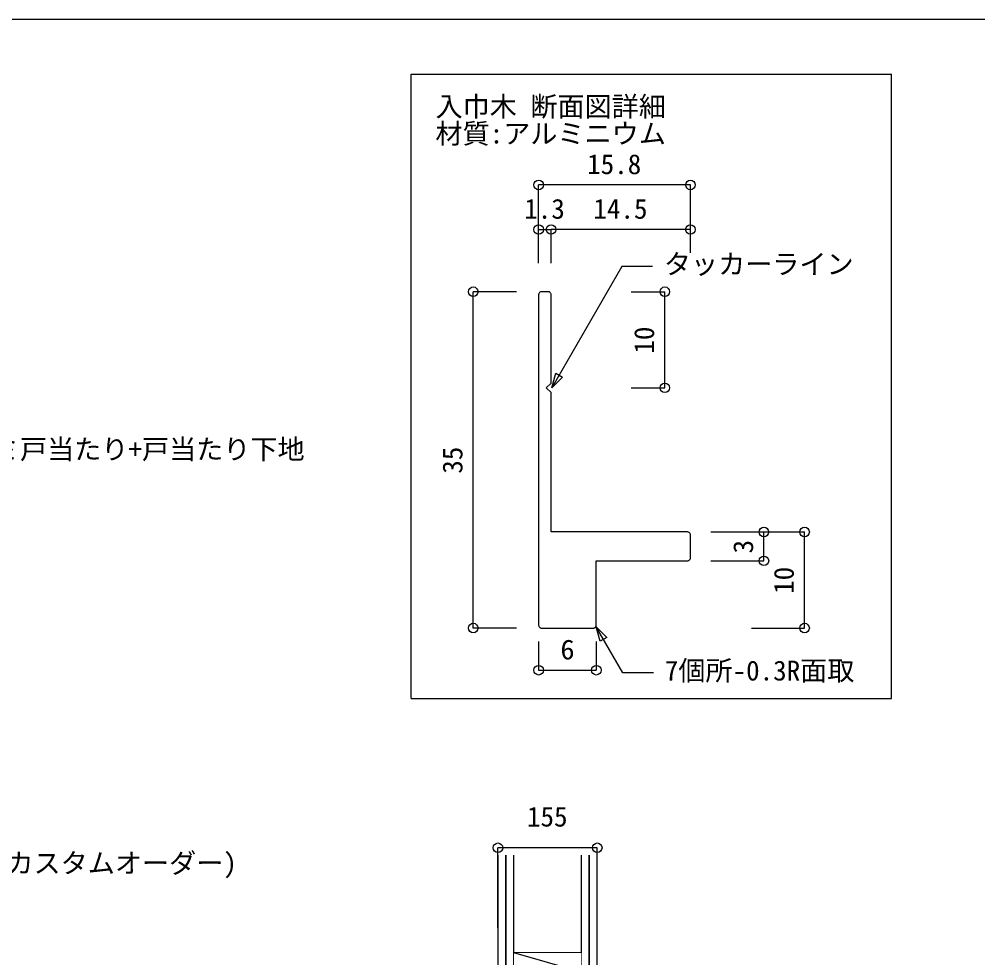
# Model space of a CAD drawing. Units: millimetres on the paper, with parts at other scales. Extents: x -210 to 210, y -149 to 149.
# Drawn here: x -73.5 to 26.2, y 39.8 to 137.5 of the extents above; entities that cross this region are included whole.
import ezdxf
from ezdxf.enums import TextEntityAlignment as Align

# ---------------------------------------------------------------- set-up
doc = ezdxf.new("R2010")
doc.units = ezdxf.units.MM
for name, color, linetype in [('0-0', 7, 'Continuous'), ('1-0', 7, 'Continuous'), ('3-0', 4, 'Continuous'), ('4-0', 7, 'Continuous'), ('7-0', 7, 'Continuous'), ('7-1', 4, 'Continuous')]:
    doc.layers.add(name, color=color, linetype=linetype)
doc.styles.add('ＭＳ ゴシック', font='')
doc.styles.get('ＭＳ ゴシック').set_extended_font_data('MS Gothic')

msp = doc.modelspace()

# ---------------------------------------------------------------- linework, layer by layer
at = {"layer": '0-0', "color": 2}
msp.add_line((-197.5, 137.5), (197.5, 137.5), dxfattribs=at)
at = {"layer": '1-0'}
for p, q in [((-15.041, 40.333), (-22.041, 40.333)), ((-22.041, 38.333), (-22.041, 40.333)), ((-15.041, 38.333), (-15.041, 40.333))]:
    msp.add_line(p, q, dxfattribs=at)
for points in [[(-23.708, 50.5), (-23.708, 38.333), (-22.874, 38.333), (-22.874, 50.5)], [(-22.874, 50.5), (-22.874, 38.333), (-22.041, 38.333), (-22.041, 50.5)], [(-15.041, 50.5), (-15.041, 38.333), (-14.208, 38.333), (-14.208, 50.5)], [(-14.208, 50.5), (-14.208, 38.333), (-13.374, 38.333), (-13.374, 50.5)]]:
    msp.add_lwpolyline(points, dxfattribs=at)
at = {"layer": '3-0'}
for p, q in [((-23.708, 42.921), (-23.708, 51.269)), ((-13.374, 51.269), (-23.708, 51.269)), ((-13.374, 43.922), (-13.374, 51.269))]:
    msp.add_line(p, q, dxfattribs=at)
for centre in [(-23.708, 51.269), (-13.374, 51.269)]:
    msp.add_circle(centre, 0.5, dxfattribs=at)
at = {"layer": '7-0', "color": 3}
for p, q in [((-32.747, 66.792), (-32.747, 131.792)), ((-32.747, 131.792), (17.253, 131.792)), ((17.253, 66.792), (17.253, 131.792)), ((-32.747, 66.792), (17.253, 66.792))]:
    msp.add_line(p, q, dxfattribs=at)
at = {"layer": '7-0', "color": 6}
for points in [[(-7.628, 111.77), (-10.803, 111.77), (-18.091, 99.147)], [(-7.528, 69.466), (-10.703, 69.466), (-13.473, 74.264)]]:
    msp.add_lwpolyline(points, dxfattribs=at)
at = {"layer": '7-0'}
msp.add_lwpolyline([(-18.173, 108.833), (-18.179, 108.892), (-18.196, 108.948), (-18.223, 109), (-18.261, 109.045), (-18.306, 109.083), (-18.358, 109.11), (-18.414, 109.127), (-18.473, 109.133), (-19.173, 109.133), (-19.231, 109.127), (-19.288, 109.11), (-19.34, 109.083), (-19.385, 109.045), (-19.422, 109), (-19.45, 108.948), (-19.467, 108.892), (-19.473, 108.833), (-19.473, 74.433), (-19.467, 74.375), (-19.45, 74.318), (-19.422, 74.266), (-19.385, 74.221), (-19.34, 74.184), (-19.288, 74.156), (-19.231, 74.139), (-19.173, 74.133), (-13.773, 74.133), (-13.744, 74.135), (-13.714, 74.139), (-13.686, 74.146), (-13.658, 74.156), (-13.631, 74.169), (-13.606, 74.184), (-13.583, 74.201), (-13.541, 74.243), (-13.523, 74.266), (-13.508, 74.292), (-13.496, 74.318), (-13.486, 74.346)], dxfattribs=at)
at = {"layer": '7-0', "color": 6}
for points in [[(-16.992, 100.246), (-18.091, 99.147), (-17.689, 100.648)], [(-13.071, 72.763), (-13.473, 74.264), (-12.374, 73.165)]]:
    msp.add_lwpolyline(points, close=True, dxfattribs=at)
at = {"layer": '7-1'}
for p, q in [((-3.673, 120.252), (-19.473, 120.252)), ((-3.673, 112.115), (-3.673, 120.252)), ((-19.473, 112.115), (-19.473, 115.611)), ((-19.473, 115.611), (-18.173, 115.611)), ((-18.173, 112.115), (-18.173, 115.611)), ((-18.173, 112.115), (-18.173, 115.611)), ((-3.673, 115.611), (-18.173, 115.611)), ((-3.673, 112.115), (-3.673, 115.611)), ((-21.781, 109.133), (-26.281, 109.133)), ((-26.281, 74.133), (-26.281, 109.133)), ((-9.834, 109.133), (-6.338, 109.133)), ((-6.338, 99.133), (-6.338, 109.133)), ((-9.834, 99.133), (-6.338, 99.133)), ((-1.567, 84.133), (3.97, 84.133)), ((2.667, 84.133), (8.203, 84.133)), ((3.97, 81.133), (3.97, 84.133)), ((8.203, 74.133), (8.203, 84.133)), ((-1.567, 81.133), (3.97, 81.133)), ((-21.781, 74.133), (-26.281, 74.133)), ((2.667, 74.133), (8.203, 74.133)), ((-19.473, 72.719), (-19.473, 69.749)), ((-13.473, 72.719), (-13.473, 69.749)), ((-19.473, 69.749), (-13.473, 69.749))]:
    msp.add_line(p, q, dxfattribs=at)
for centre in [(-19.473, 120.252), (-3.673, 120.252), (-19.473, 115.611), (-18.173, 115.611), (-3.673, 115.611), (-26.281, 109.133), (-6.338, 109.133), (-6.338, 99.133), (3.97, 84.133), (8.203, 84.133), (3.97, 81.133), (-26.281, 74.133), (8.203, 74.133), (-19.473, 69.749), (-13.473, 69.749)]:
    msp.add_circle(centre, 0.5, dxfattribs=at)

# ---------------------------------------------------------------- wipeouts: each hides what was drawn before it
for points in [[(-30.21, 126.76), (-30.21, 129.583), (-6.109, 129.583), (-6.109, 126.76)], [(-81.918, 91.075), (-81.918, 93.898), (-43.508, 93.898), (-43.508, 91.075)], [(-6.338, 68.055), (-6.338, 70.877), (13.728, 70.877), (13.728, 68.055)], [(-50.563, 50.817), (-50.563, 47.995), (-81.918, 47.995), (-81.918, 50.817)]]:
    msp.add_wipeout(points)
at = {"color": 7}
for points in [[(-13.773, 116.111), (-13.773, 118.933), (-8.072, 118.933), (-8.072, 116.111)], [(-26.781, 90.194), (-29.603, 90.194), (-29.603, 93.072), (-26.781, 93.072)], [(-17.207, 70.249), (-17.207, 73.071), (-15.739, 73.071), (-15.739, 70.249)], [(-20.686, 52.856), (-20.686, 55.679), (-16.396, 55.679), (-16.396, 52.856)]]:
    msp.add_wipeout(points, dxfattribs=at)

# ---------------------------------------------------------------- next in the draw order: texts
at = {"layer": '3-0', "style": 'ＭＳ ゴシック'}
msp.add_text('155', height=2.069, dxfattribs=at).set_placement((-20.686, 52.856), align=Align.BOTTOM_LEFT)
at = {"layer": '4-0', "style": 'ＭＳ ゴシック'}
for s, p in [('アルミ戸当たり+戸当たり下地', (-81.918, 91.099)), ('鴨居(カスタムオーダー)', (-81.918, 48.019))]:
    msp.add_text(s, height=2.069, dxfattribs=at).set_placement(p, align=Align.BOTTOM_LEFT)
at = {"layer": '7-0', "style": 'ＭＳ ゴシック'}
for s, p in [('入巾木 断面図詳細', (-30.21, 126.76)), ('7個所-0.3R面取', (-6.338, 68.055))]:
    msp.add_text(s, height=2.069, dxfattribs=at).set_placement(p, align=Align.BOTTOM_LEFT)
at = {"layer": '7-1', "style": 'ＭＳ ゴシック'}
msp.add_text('14.5', height=2.069, dxfattribs=at).set_placement((-13.773, 116.111), align=Align.BOTTOM_LEFT)
msp.add_text('35', height=2.069, rotation=90, dxfattribs=at).set_placement((-26.781, 90.194), align=Align.BOTTOM_LEFT)
at = {"layer": '7-1', "style": 'ＭＳ ゴシック', "width": 1.05}
msp.add_text('6', height=2.069, dxfattribs=at).set_placement((-17.207, 70.249), align=Align.BOTTOM_LEFT)

# ---------------------------------------------------------------- next in the draw order: wipeouts: each hides what was drawn before it
at = {"color": 7}
for points in [[(-20.968, 116.111), (-20.968, 118.933), (-16.678, 118.933), (-16.678, 116.111)], [(-6.838, 102.694), (-9.66, 102.694), (-9.66, 105.572), (-6.838, 105.572)], [(3.47, 81.899), (0.647, 81.899), (0.647, 83.367), (3.47, 83.367)], [(7.703, 77.694), (4.881, 77.694), (4.881, 80.572), (7.703, 80.572)]]:
    msp.add_wipeout(points, dxfattribs=at)
for points in [[(13.628, 113.181), (13.628, 110.359), (-6.438, 110.359), (-6.438, 113.181)], [(-15.041, 38.333), (-22.041, 38.333), (-22.041, 40.333), (-15.041, 40.333)]]:
    msp.add_wipeout(points)

# ---------------------------------------------------------------- next in the draw order: linework, layer by layer
at = {"layer": '1-0'}
msp.add_line((-15.041, 38.333), (-22.041, 40.333), dxfattribs=at)
at = {"layer": '7-0'}
msp.add_lwpolyline([(-13.486, 74.346), (-13.479, 74.375), (-13.474, 74.404), (-13.473, 74.433), (-13.473, 81.133), (-3.973, 81.133), (-3.914, 81.139), (-3.858, 81.156), (-3.806, 81.184), (-3.761, 81.221), (-3.723, 81.266), (-3.696, 81.318), (-3.679, 81.375), (-3.673, 81.433), (-3.673, 83.833), (-3.679, 83.892), (-3.696, 83.948), (-3.723, 84), (-3.761, 84.045), (-3.806, 84.083), (-3.858, 84.11), (-3.914, 84.127), (-3.973, 84.133), (-18.173, 84.133), (-18.173, 98.633), (-18.673, 99.133), (-18.173, 99.633), (-18.173, 108.833)], dxfattribs=at)
at = {"layer": '7-1'}
msp.add_line((-19.473, 112.115), (-19.473, 120.252), dxfattribs=at)
msp.add_circle((-18.173, 115.611), 0.5, dxfattribs=at)

# ---------------------------------------------------------------- next in the draw order: texts
at = {"layer": '7-0', "style": 'ＭＳ ゴシック'}
msp.add_text('タッカーライン', height=2.069, dxfattribs=at).set_placement((-6.438, 110.359), align=Align.BOTTOM_LEFT)
at = {"layer": '7-1', "style": 'ＭＳ ゴシック'}
msp.add_text('1.3', height=2.069, dxfattribs=at).set_placement((-20.968, 116.111), align=Align.BOTTOM_LEFT)
for s, p in [('10', (-6.838, 102.694)), ('3', (3.47, 81.899)), ('10', (7.703, 77.694))]:
    msp.add_text(s, height=2.069, rotation=90, dxfattribs=at).set_placement(p, align=Align.BOTTOM_LEFT)

# ---------------------------------------------------------------- next in the draw order: wipeouts: each hides what was drawn before it
msp.add_wipeout([(-30.21, 123.938), (-30.21, 126.76), (-6.054, 126.76), (-6.054, 123.938)])

# ---------------------------------------------------------------- next in the draw order: texts
at = {"layer": '7-0', "style": 'ＭＳ ゴシック'}
msp.add_text('材質:アルミニウム', height=2.069, dxfattribs=at).set_placement((-30.21, 123.938), align=Align.BOTTOM_LEFT)

# ---------------------------------------------------------------- next in the draw order: wipeouts: each hides what was drawn before it
at = {"color": 7}
msp.add_wipeout([(-14.423, 120.752), (-14.423, 123.575), (-8.722, 123.575), (-8.722, 120.752)], dxfattribs=at)

# ---------------------------------------------------------------- next in the draw order: texts
at = {"layer": '7-1', "style": 'ＭＳ ゴシック'}
msp.add_text('15.8', height=2.069, dxfattribs=at).set_placement((-14.423, 120.752), align=Align.BOTTOM_LEFT)

doc.saveas('drawing.dxf')
